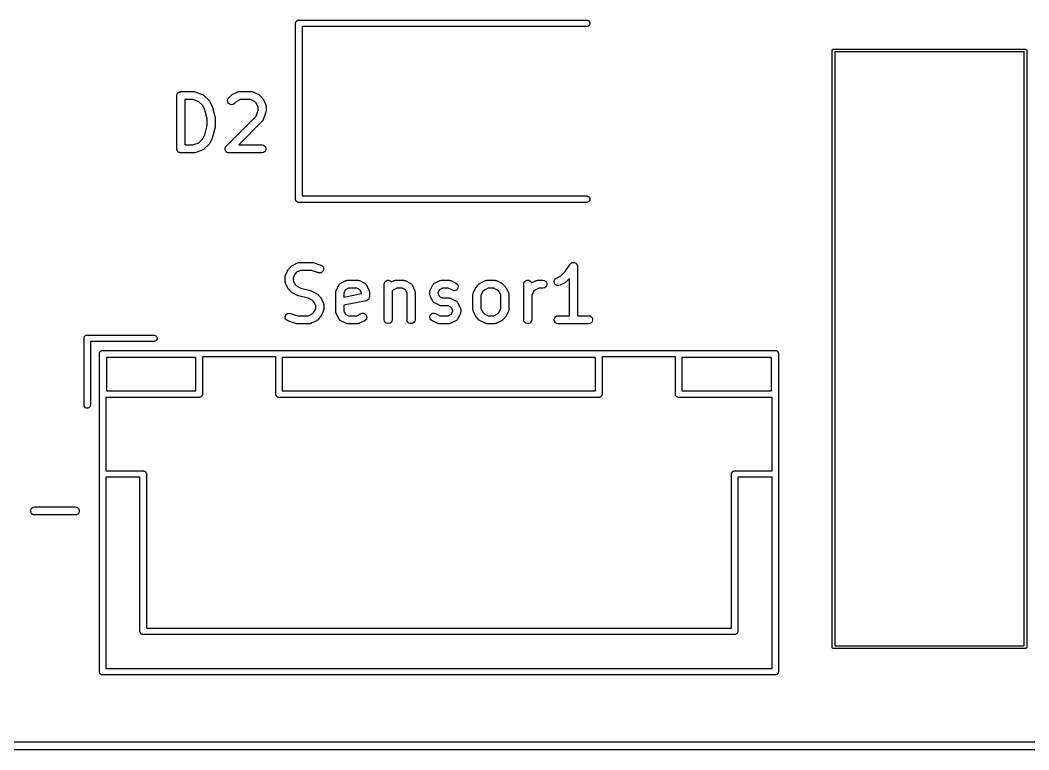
# Model space of a CAD drawing. Extents: x 92.1 to 192.1, y -135.1 to -45.9.
# Drawn here: x 113.09 to 132.02, y -135.07 to -121.38 of the extents above; entities that cross this region are included whole.
import ezdxf

# ---------------------------------------------------------------- set-up
doc = ezdxf.new("R2010")
doc.units = 0
doc.header["$MEASUREMENT"] = 0
doc.layers.add('BLACK', color=7, linetype='CONTINUOUS')

msp = doc.modelspace()

# ---------------------------------------------------------------- linework, layer by layer
at = {"layer": 'BLACK', "linetype": 'CONTINUOUS'}
for p, q in [((118.257, -121.428), (118.259, -121.423)), ((118.257, -121.433), (118.257, -121.428)), ((118.257, -124.728), (118.257, -121.433)), ((118.257, -121.433), (118.257, -121.433)), ((118.259, -121.423), (118.26, -121.418)), ((118.26, -121.418), (118.262, -121.413)), ((118.262, -121.413), (118.264, -121.408)), ((118.264, -121.408), (118.267, -121.404)), ((118.267, -121.404), (118.27, -121.399)), ((118.27, -121.399), (118.274, -121.396)), ((118.274, -121.396), (118.278, -121.392)), ((118.278, -121.392), (118.282, -121.389)), ((118.282, -121.389), (118.286, -121.386)), ((118.286, -121.386), (118.291, -121.384)), ((118.291, -121.384), (118.296, -121.381)), ((118.296, -121.381), (118.301, -121.38)), ((118.301, -121.38), (118.306, -121.378)), ((118.306, -121.378), (118.312, -121.378)), ((118.312, -121.378), (118.312, -121.378)), ((118.312, -121.378), (123.722, -121.378)), ((123.722, -121.498), (118.377, -121.498)), ((118.377, -121.498), (118.377, -124.678)), ((123.722, -121.378), (123.738, -121.381)), ((123.738, -121.496), (123.722, -121.498)), ((123.738, -121.381), (123.756, -121.392)), ((123.756, -121.485), (123.738, -121.496)), ((123.756, -121.392), (123.77, -121.408)), ((123.77, -121.469), (123.756, -121.485)), ((123.77, -121.408), (123.777, -121.428)), ((123.777, -121.449), (123.77, -121.469)), ((123.777, -121.428), (123.777, -121.449)), ((128.325, -121.942), (128.326, -121.94)), ((128.325, -121.944), (128.325, -121.942)), ((128.325, -121.947), (128.325, -121.944)), ((128.325, -133.144), (128.325, -121.947)), ((128.325, -121.947), (128.325, -121.947)), ((128.326, -121.94), (128.327, -121.938)), ((128.327, -121.938), (128.328, -121.936)), ((128.328, -121.936), (128.329, -121.934)), ((128.329, -121.934), (128.33, -121.932)), ((128.33, -121.932), (128.332, -121.931)), ((128.332, -121.931), (128.333, -121.929)), ((128.333, -121.929), (128.335, -121.928)), ((128.335, -121.928), (128.337, -121.927)), ((128.337, -121.927), (128.339, -121.926)), ((128.339, -121.926), (128.341, -121.925)), ((128.341, -121.925), (128.343, -121.925)), ((128.343, -121.925), (128.345, -121.924)), ((128.345, -121.924), (128.347, -121.924)), ((128.347, -121.924), (128.347, -121.924)), ((128.347, -121.924), (131.952, -121.924)), ((128.375, -121.974), (128.375, -133.124)), ((131.925, -121.974), (128.375, -121.974)), ((131.925, -133.124), (131.925, -121.974)), ((131.952, -121.924), (131.954, -121.924)), ((131.952, -121.924), (131.952, -121.924)), ((131.954, -121.924), (131.956, -121.925)), ((131.956, -121.925), (131.958, -121.925)), ((131.958, -121.925), (131.96, -121.926)), ((131.96, -121.926), (131.962, -121.927)), ((131.962, -121.927), (131.964, -121.928)), ((131.964, -121.928), (131.966, -121.929)), ((131.966, -121.929), (131.967, -121.931)), ((131.967, -121.931), (131.969, -121.932)), ((131.969, -121.932), (131.97, -121.934)), ((131.97, -121.934), (131.972, -121.936)), ((131.972, -121.936), (131.972, -121.938)), ((131.972, -121.938), (131.973, -121.94)), ((131.973, -121.94), (131.974, -121.942)), ((131.974, -121.942), (131.975, -121.944)), ((131.975, -121.944), (131.975, -121.947)), ((131.975, -121.947), (131.975, -121.947)), ((131.975, -121.947), (131.975, -133.151)), ((116.027, -122.795), (116.028, -122.788)), ((116.027, -123.795), (116.027, -122.795)), ((116.028, -122.782), (116.03, -122.776)), ((116.028, -122.788), (116.028, -122.782)), ((116.03, -122.776), (116.031, -122.769)), ((116.031, -122.769), (116.035, -122.763)), ((116.035, -122.763), (116.037, -122.757)), ((116.037, -122.757), (116.041, -122.752)), ((116.041, -122.752), (116.044, -122.747)), ((116.044, -122.747), (116.049, -122.742)), ((116.049, -122.742), (116.054, -122.737)), ((116.054, -122.737), (116.059, -122.734)), ((116.059, -122.734), (116.064, -122.73)), ((116.064, -122.73), (116.071, -122.728)), ((116.071, -122.728), (116.076, -122.724)), ((116.076, -122.724), (116.083, -122.723)), ((116.083, -122.723), (116.089, -122.721)), ((116.089, -122.721), (116.095, -122.721)), ((116.095, -122.721), (116.102, -122.72)), ((116.102, -122.72), (116.34, -122.72)), ((116.34, -122.72), (116.352, -122.722)), ((116.352, -122.722), (116.364, -122.724)), ((116.364, -122.724), (116.507, -122.771)), ((116.507, -122.771), (116.51, -122.773)), ((116.51, -122.773), (116.515, -122.774)), ((116.515, -122.774), (116.522, -122.779)), ((116.522, -122.779), (116.529, -122.784)), ((116.529, -122.784), (116.532, -122.787)), ((116.532, -122.787), (116.536, -122.789)), ((116.536, -122.789), (116.631, -122.885)), ((116.986, -122.858), (117.001, -122.837)), ((117.001, -122.837), (117.049, -122.789)), ((117.049, -122.789), (117.059, -122.782)), ((117.059, -122.782), (117.068, -122.775)), ((117.068, -122.775), (117.164, -122.728)), ((117.164, -122.728), (117.168, -122.726)), ((117.168, -122.726), (117.171, -122.724)), ((117.171, -122.724), (117.18, -122.723)), ((117.18, -122.723), (117.189, -122.72)), ((117.189, -122.72), (117.193, -122.721)), ((117.193, -122.721), (117.197, -122.72)), ((117.197, -122.72), (117.435, -122.72)), ((117.435, -122.72), (117.439, -122.721)), ((117.439, -122.721), (117.444, -122.72)), ((117.444, -122.72), (117.452, -122.723)), ((117.452, -122.723), (117.461, -122.724)), ((117.461, -122.724), (117.465, -122.726)), ((117.465, -122.726), (117.469, -122.728)), ((117.469, -122.728), (117.564, -122.775)), ((117.564, -122.775), (117.574, -122.782)), ((117.574, -122.782), (117.584, -122.789)), ((117.584, -122.789), (117.631, -122.837)), ((117.631, -122.837), (117.638, -122.847)), ((116.177, -122.87), (116.177, -123.72)), ((116.328, -122.87), (116.177, -122.87)), ((116.442, -122.908), (116.328, -122.87)), ((116.516, -122.982), (116.442, -122.908)), ((116.555, -123.059), (116.516, -122.982)), ((116.631, -122.885), (116.638, -122.894)), ((116.638, -122.894), (116.645, -122.904)), ((116.645, -122.904), (116.693, -122.999)), ((116.693, -122.999), (116.695, -123.007)), ((116.695, -123.007), (116.698, -123.015)), ((116.698, -123.015), (116.746, -123.205)), ((116.98, -122.883), (116.986, -122.858)), ((116.982, -122.909), (116.98, -122.883)), ((116.993, -122.933), (116.982, -122.909)), ((117.011, -122.951), (116.993, -122.933)), ((117.035, -122.962), (117.011, -122.951)), ((117.061, -122.965), (117.035, -122.962)), ((117.086, -122.958), (117.061, -122.965)), ((117.107, -122.943), (117.086, -122.958)), ((117.146, -122.904), (117.107, -122.943)), ((117.215, -122.87), (117.146, -122.904)), ((117.418, -122.87), (117.215, -122.87)), ((117.486, -122.904), (117.418, -122.87)), ((117.516, -122.934), (117.486, -122.904)), ((117.551, -123.003), (117.516, -122.934)), ((117.551, -123.068), (117.551, -123.003)), ((117.638, -122.847), (117.645, -122.856)), ((117.645, -122.856), (117.693, -122.952)), ((117.693, -122.952), (117.694, -122.956)), ((117.694, -122.956), (117.696, -122.96)), ((117.696, -122.96), (117.698, -122.968)), ((117.698, -122.968), (117.7, -122.977)), ((117.7, -122.977), (117.7, -122.981)), ((117.7, -122.981), (117.701, -122.985)), ((117.701, -122.985), (117.701, -123.08)), ((116.598, -123.233), (116.555, -123.059)), ((116.746, -123.205), (116.747, -123.214)), ((116.747, -123.214), (116.748, -123.223)), ((116.954, -123.742), (117.513, -123.183)), ((117.513, -123.183), (117.551, -123.068)), ((117.697, -123.104), (117.649, -123.247)), ((117.699, -123.092), (117.697, -123.104)), ((117.701, -123.08), (117.699, -123.092)), ((116.555, -123.531), (116.598, -123.357)), ((116.598, -123.357), (116.598, -123.233)), ((116.746, -123.384), (116.698, -123.575)), ((116.747, -123.375), (116.746, -123.384)), ((116.748, -123.366), (116.747, -123.375)), ((116.748, -123.223), (116.748, -123.366)), ((117.631, -123.276), (117.188, -123.72)), ((117.634, -123.273), (117.631, -123.276)), ((117.637, -123.27), (117.634, -123.273)), ((117.641, -123.262), (117.637, -123.27)), ((117.646, -123.255), (117.641, -123.262)), ((117.647, -123.251), (117.646, -123.255)), ((117.649, -123.247), (117.647, -123.251)), ((116.516, -123.607), (116.555, -123.531)), ((116.693, -123.59), (116.645, -123.685)), ((116.695, -123.582), (116.693, -123.59)), ((116.698, -123.575), (116.695, -123.582)), ((116.177, -123.72), (116.328, -123.72)), ((116.328, -123.72), (116.442, -123.682)), ((116.442, -123.682), (116.516, -123.607)), ((116.631, -123.705), (116.536, -123.8)), ((116.638, -123.695), (116.631, -123.705)), ((116.645, -123.685), (116.638, -123.695)), ((116.932, -123.788), (116.933, -123.785)), ((116.933, -123.798), (116.932, -123.788)), ((116.933, -123.782), (116.936, -123.773)), ((116.933, -123.785), (116.933, -123.782)), ((116.936, -123.773), (116.939, -123.763)), ((116.939, -123.763), (116.941, -123.76)), ((116.941, -123.76), (116.942, -123.757)), ((116.942, -123.757), (116.948, -123.75)), ((116.948, -123.75), (116.954, -123.742)), ((117.188, -123.72), (117.626, -123.72)), ((117.626, -123.72), (117.651, -123.724)), ((117.651, -123.724), (117.674, -123.737)), ((117.674, -123.737), (117.691, -123.757)), ((117.691, -123.757), (117.7, -123.782)), ((117.7, -123.782), (117.7, -123.808)), ((116.028, -123.801), (116.027, -123.795)), ((116.028, -123.808), (116.028, -123.801)), ((116.03, -123.814), (116.028, -123.808)), ((116.031, -123.82), (116.03, -123.814)), ((116.035, -123.826), (116.031, -123.82)), ((116.037, -123.832), (116.035, -123.826)), ((116.041, -123.837), (116.037, -123.832)), ((116.044, -123.843), (116.041, -123.837)), ((116.049, -123.847), (116.044, -123.843)), ((116.054, -123.852), (116.049, -123.847)), ((116.059, -123.856), (116.054, -123.852)), ((116.064, -123.86), (116.059, -123.856)), ((116.071, -123.862), (116.064, -123.86)), ((116.076, -123.865), (116.071, -123.862)), ((116.083, -123.866), (116.076, -123.865)), ((116.089, -123.869), (116.083, -123.866)), ((116.095, -123.869), (116.089, -123.869)), ((116.102, -123.87), (116.095, -123.869)), ((116.34, -123.87), (116.102, -123.87)), ((116.352, -123.868), (116.34, -123.87)), ((116.364, -123.866), (116.352, -123.868)), ((116.507, -123.818), (116.364, -123.866)), ((116.51, -123.816), (116.507, -123.818)), ((116.515, -123.815), (116.51, -123.816)), ((116.522, -123.81), (116.515, -123.815)), ((116.529, -123.806), (116.522, -123.81)), ((116.532, -123.803), (116.529, -123.806)), ((116.536, -123.8), (116.532, -123.803)), ((116.933, -123.808), (116.933, -123.798)), ((116.934, -123.811), (116.933, -123.808)), ((116.934, -123.814), (116.934, -123.811)), ((116.938, -123.823), (116.934, -123.814)), ((116.942, -123.832), (116.938, -123.823)), ((116.944, -123.835), (116.942, -123.832)), ((116.945, -123.838), (116.944, -123.835)), ((116.952, -123.845), (116.945, -123.838)), ((116.958, -123.852), (116.952, -123.845)), ((116.961, -123.854), (116.958, -123.852)), ((116.964, -123.856), (116.961, -123.854)), ((116.973, -123.86), (116.964, -123.856)), ((116.981, -123.865), (116.973, -123.86)), ((116.984, -123.866), (116.981, -123.865)), ((116.987, -123.867), (116.984, -123.866)), ((116.997, -123.868), (116.987, -123.867)), ((117.007, -123.87), (116.997, -123.868)), ((117.626, -123.87), (117.007, -123.87)), ((117.651, -123.865), (117.626, -123.87)), ((117.674, -123.852), (117.651, -123.865)), ((117.691, -123.832), (117.674, -123.852)), ((117.7, -123.808), (117.691, -123.832)), ((118.257, -124.749), (118.257, -124.728)), ((118.377, -124.678), (123.722, -124.678)), ((123.722, -124.678), (123.738, -124.681)), ((123.738, -124.681), (123.756, -124.692)), ((123.756, -124.692), (123.77, -124.708)), ((123.77, -124.708), (123.777, -124.728)), ((123.777, -124.728), (123.777, -124.749)), ((118.259, -124.754), (118.257, -124.749)), ((118.26, -124.759), (118.259, -124.754)), ((118.262, -124.764), (118.26, -124.759)), ((118.264, -124.769), (118.262, -124.764)), ((118.267, -124.773), (118.264, -124.769)), ((118.27, -124.778), (118.267, -124.773)), ((118.274, -124.781), (118.27, -124.778)), ((118.278, -124.785), (118.274, -124.781)), ((118.282, -124.788), (118.278, -124.785)), ((118.286, -124.791), (118.282, -124.788)), ((118.291, -124.793), (118.286, -124.791)), ((118.296, -124.796), (118.291, -124.793)), ((118.301, -124.797), (118.296, -124.796)), ((118.306, -124.798), (118.301, -124.797)), ((118.312, -124.798), (118.306, -124.798)), ((123.722, -124.798), (118.312, -124.798)), ((118.312, -124.798), (118.312, -124.798)), ((123.738, -124.796), (123.722, -124.798)), ((123.756, -124.785), (123.738, -124.796)), ((123.77, -124.769), (123.756, -124.785)), ((123.777, -124.749), (123.77, -124.769)), ((118.117, -126.063), (118.124, -126.053)), ((118.124, -126.053), (118.131, -126.043)), ((118.131, -126.043), (118.178, -125.996)), ((118.178, -125.996), (118.188, -125.989)), ((118.188, -125.989), (118.198, -125.982)), ((118.198, -125.982), (118.293, -125.934)), ((118.293, -125.934), (118.297, -125.933)), ((118.297, -125.933), (118.301, -125.931)), ((118.301, -125.931), (118.31, -125.929)), ((118.31, -125.929), (118.318, -125.927)), ((118.318, -125.927), (118.322, -125.927)), ((118.322, -125.927), (118.327, -125.926)), ((118.327, -125.926), (118.565, -125.926)), ((118.565, -125.926), (118.576, -125.928)), ((118.576, -125.928), (118.588, -125.93)), ((118.588, -125.93), (118.731, -125.978)), ((118.731, -125.978), (118.754, -125.99)), ((118.754, -125.99), (118.771, -126.01)), ((118.771, -126.01), (118.781, -126.034)), ((118.782, -126.06), (118.773, -126.085)), ((118.781, -126.034), (118.782, -126.06)), ((123.316, -126.096), (123.407, -125.96)), ((123.407, -125.96), (123.41, -125.957)), ((123.41, -125.957), (123.412, -125.953)), ((123.412, -125.953), (123.419, -125.947)), ((123.419, -125.947), (123.425, -125.941)), ((123.425, -125.941), (123.429, -125.939)), ((123.429, -125.939), (123.432, -125.936)), ((123.432, -125.936), (123.44, -125.933)), ((123.44, -125.933), (123.448, -125.929)), ((123.448, -125.929), (123.452, -125.929)), ((123.452, -125.929), (123.456, -125.927)), ((123.456, -125.927), (123.465, -125.927)), ((123.465, -125.927), (123.474, -125.926)), ((123.474, -125.926), (123.478, -125.927)), ((123.478, -125.927), (123.482, -125.927)), ((123.482, -125.927), (123.491, -125.93)), ((123.491, -125.93), (123.5, -125.932)), ((123.5, -125.932), (123.503, -125.935)), ((123.503, -125.935), (123.507, -125.936)), ((123.507, -125.936), (123.514, -125.942)), ((123.514, -125.942), (123.521, -125.947)), ((123.521, -125.947), (123.524, -125.95)), ((123.524, -125.95), (123.527, -125.953)), ((123.527, -125.953), (123.531, -125.961)), ((123.531, -125.961), (123.537, -125.968)), ((123.537, -125.968), (123.538, -125.972)), ((123.538, -125.972), (123.54, -125.976)), ((123.54, -125.976), (123.541, -125.984)), ((123.541, -125.984), (123.544, -125.993)), ((123.544, -125.993), (123.544, -125.997)), ((123.544, -125.997), (123.544, -126.001)), ((123.544, -126.001), (123.544, -126.926)), ((118.061, -126.192), (118.062, -126.187)), ((118.061, -126.287), (118.061, -126.192)), ((118.062, -126.183), (118.064, -126.175)), ((118.062, -126.187), (118.062, -126.183)), ((118.064, -126.175), (118.066, -126.166)), ((118.066, -126.166), (118.068, -126.162)), ((118.068, -126.162), (118.069, -126.158)), ((118.069, -126.158), (118.117, -126.063)), ((118.245, -126.141), (118.211, -126.209)), ((118.211, -126.209), (118.211, -126.269)), ((118.276, -126.11), (118.245, -126.141)), ((118.344, -126.076), (118.276, -126.11)), ((118.552, -126.076), (118.344, -126.076)), ((118.684, -126.12), (118.552, -126.076)), ((118.71, -126.124), (118.684, -126.12)), ((118.735, -126.119), (118.71, -126.124)), ((118.757, -126.105), (118.735, -126.119)), ((118.773, -126.085), (118.757, -126.105)), ((123.115, -126.257), (123.129, -126.235)), ((123.129, -126.235), (123.15, -126.22)), ((123.15, -126.22), (123.235, -126.178)), ((123.235, -126.178), (123.316, -126.096)), ((123.394, -126.23), (123.332, -126.292)), ((123.394, -126.926), (123.394, -126.23)), ((118.062, -126.291), (118.061, -126.287)), ((118.062, -126.295), (118.062, -126.291)), ((118.064, -126.304), (118.062, -126.295)), ((118.066, -126.313), (118.064, -126.304)), ((118.068, -126.316), (118.066, -126.313)), ((118.069, -126.32), (118.068, -126.316)), ((118.117, -126.416), (118.069, -126.32)), ((118.124, -126.425), (118.117, -126.416)), ((118.131, -126.435), (118.124, -126.425)), ((118.178, -126.483), (118.131, -126.435)), ((118.211, -126.269), (118.245, -126.338)), ((118.245, -126.338), (118.276, -126.368)), ((118.276, -126.368), (118.353, -126.407)), ((118.353, -126.407), (118.535, -126.452)), ((119.021, -126.444), (119.069, -126.349)), ((119.069, -126.349), (119.076, -126.34)), ((119.076, -126.34), (119.082, -126.331)), ((119.082, -126.331), (119.083, -126.329)), ((119.083, -126.329), (119.085, -126.328)), ((119.085, -126.328), (119.094, -126.322)), ((119.094, -126.322), (119.103, -126.315)), ((119.103, -126.315), (119.198, -126.267)), ((119.192, -126.438), (119.163, -126.495)), ((119.249, -126.41), (119.192, -126.438)), ((119.198, -126.267), (119.202, -126.266)), ((119.202, -126.266), (119.206, -126.264)), ((119.206, -126.264), (119.214, -126.263)), ((119.214, -126.263), (119.223, -126.26)), ((119.223, -126.26), (119.227, -126.26)), ((119.227, -126.26), (119.231, -126.26)), ((119.231, -126.26), (119.422, -126.26)), ((119.404, -126.41), (119.249, -126.41)), ((119.461, -126.438), (119.404, -126.41)), ((119.422, -126.26), (119.426, -126.26)), ((119.426, -126.26), (119.43, -126.26)), ((119.43, -126.26), (119.439, -126.263)), ((119.439, -126.263), (119.447, -126.264)), ((119.447, -126.264), (119.451, -126.266)), ((119.451, -126.266), (119.455, -126.267)), ((119.455, -126.267), (119.551, -126.315)), ((119.49, -126.495), (119.461, -126.438)), ((119.551, -126.315), (119.559, -126.322)), ((119.559, -126.322), (119.569, -126.328)), ((119.569, -126.328), (119.57, -126.329)), ((119.57, -126.329), (119.571, -126.331)), ((119.571, -126.331), (119.578, -126.34)), ((119.578, -126.34), (119.584, -126.349)), ((119.584, -126.349), (119.632, -126.444)), ((119.918, -126.335), (119.923, -126.309)), ((119.918, -127.001), (119.918, -126.335)), ((119.923, -126.309), (119.936, -126.286)), ((119.936, -126.286), (119.956, -126.27)), ((119.956, -126.27), (119.98, -126.261)), ((119.98, -126.261), (120.006, -126.261)), ((120.006, -126.261), (120.031, -126.27)), ((120.031, -126.27), (120.051, -126.286)), ((120.051, -126.286), (120.054, -126.292)), ((120.054, -126.292), (120.103, -126.267)), ((120.154, -126.41), (120.085, -126.444)), ((120.103, -126.267), (120.107, -126.266)), ((120.107, -126.266), (120.11, -126.264)), ((120.11, -126.264), (120.119, -126.263)), ((120.119, -126.263), (120.128, -126.26)), ((120.128, -126.26), (120.132, -126.26)), ((120.132, -126.26), (120.136, -126.26)), ((120.136, -126.26), (120.279, -126.26)), ((120.261, -126.41), (120.154, -126.41)), ((120.318, -126.438), (120.261, -126.41)), ((120.279, -126.26), (120.283, -126.26)), ((120.283, -126.26), (120.288, -126.26)), ((120.288, -126.26), (120.296, -126.263)), ((120.296, -126.263), (120.305, -126.264)), ((120.305, -126.264), (120.308, -126.266)), ((120.308, -126.266), (120.312, -126.267)), ((120.312, -126.267), (120.408, -126.315)), ((120.347, -126.495), (120.318, -126.438)), ((120.408, -126.315), (120.417, -126.322)), ((120.417, -126.322), (120.426, -126.328)), ((120.426, -126.328), (120.427, -126.329)), ((120.427, -126.329), (120.429, -126.331)), ((120.429, -126.331), (120.435, -126.34)), ((120.435, -126.34), (120.441, -126.349)), ((120.441, -126.349), (120.489, -126.444)), ((120.783, -126.444), (120.831, -126.349)), ((120.831, -126.349), (120.837, -126.34)), ((120.837, -126.34), (120.844, -126.331)), ((120.844, -126.331), (120.845, -126.329)), ((120.845, -126.329), (120.846, -126.328)), ((120.846, -126.328), (120.856, -126.322)), ((120.856, -126.322), (120.864, -126.315)), ((120.864, -126.315), (120.96, -126.267)), ((120.954, -126.438), (120.925, -126.495)), ((121.011, -126.41), (120.954, -126.438)), ((120.96, -126.267), (120.964, -126.266)), ((120.964, -126.266), (120.968, -126.264)), ((120.968, -126.264), (120.976, -126.263)), ((120.976, -126.263), (120.985, -126.26)), ((120.985, -126.26), (120.989, -126.26)), ((120.989, -126.26), (120.993, -126.26)), ((120.993, -126.26), (121.136, -126.26)), ((121.118, -126.41), (121.011, -126.41)), ((121.198, -126.449), (121.118, -126.41)), ((121.136, -126.26), (121.14, -126.26)), ((121.14, -126.26), (121.145, -126.26)), ((121.145, -126.26), (121.153, -126.263)), ((121.153, -126.263), (121.162, -126.264)), ((121.162, -126.264), (121.165, -126.266)), ((121.165, -126.266), (121.17, -126.267)), ((121.17, -126.267), (121.265, -126.315)), ((121.265, -126.315), (121.286, -126.331)), ((121.292, -126.427), (121.273, -126.445)), ((121.286, -126.331), (121.3, -126.352)), ((121.303, -126.404), (121.292, -126.427)), ((121.3, -126.352), (121.306, -126.378)), ((121.306, -126.378), (121.303, -126.404)), ((121.593, -126.491), (121.64, -126.396)), ((121.64, -126.396), (121.648, -126.387)), ((121.648, -126.387), (121.654, -126.377)), ((121.654, -126.377), (121.702, -126.329)), ((121.702, -126.329), (121.712, -126.322)), ((121.712, -126.322), (121.722, -126.315)), ((121.722, -126.315), (121.817, -126.267)), ((121.868, -126.41), (121.8, -126.444)), ((121.817, -126.267), (121.821, -126.266)), ((121.821, -126.266), (121.825, -126.264)), ((121.825, -126.264), (121.833, -126.263)), ((121.833, -126.263), (121.842, -126.26)), ((121.842, -126.26), (121.846, -126.26)), ((121.846, -126.26), (121.85, -126.26)), ((121.85, -126.26), (121.993, -126.26)), ((121.976, -126.41), (121.868, -126.41)), ((122.044, -126.444), (121.976, -126.41)), ((121.993, -126.26), (121.997, -126.26)), ((121.997, -126.26), (122.002, -126.26)), ((122.002, -126.26), (122.01, -126.263)), ((122.01, -126.263), (122.019, -126.264)), ((122.019, -126.264), (122.023, -126.266)), ((122.023, -126.266), (122.027, -126.267)), ((122.027, -126.267), (122.122, -126.315)), ((122.122, -126.315), (122.132, -126.322)), ((122.132, -126.322), (122.141, -126.329)), ((122.141, -126.329), (122.189, -126.377)), ((122.189, -126.377), (122.196, -126.387)), ((122.196, -126.387), (122.203, -126.396)), ((122.203, -126.396), (122.251, -126.491)), ((122.537, -126.335), (122.542, -126.309)), ((122.537, -127.001), (122.537, -126.335)), ((122.542, -126.309), (122.555, -126.286)), ((122.555, -126.286), (122.575, -126.27)), ((122.575, -126.27), (122.599, -126.261)), ((122.599, -126.261), (122.625, -126.261)), ((122.625, -126.261), (122.65, -126.27)), ((122.65, -126.27), (122.67, -126.286)), ((122.67, -126.286), (122.683, -126.309)), ((122.683, -126.311), (122.769, -126.267)), ((122.683, -126.309), (122.683, -126.311)), ((122.82, -126.41), (122.752, -126.444)), ((122.769, -126.267), (122.773, -126.266)), ((122.773, -126.266), (122.777, -126.264)), ((122.777, -126.264), (122.786, -126.263)), ((122.786, -126.263), (122.794, -126.26)), ((122.794, -126.26), (122.798, -126.26)), ((122.798, -126.26), (122.803, -126.26)), ((122.803, -126.26), (122.898, -126.26)), ((122.898, -126.41), (122.82, -126.41)), ((122.898, -126.26), (122.924, -126.264)), ((122.924, -126.405), (122.898, -126.41)), ((122.924, -126.264), (122.946, -126.277)), ((122.946, -126.392), (122.924, -126.405)), ((122.946, -126.277), (122.963, -126.297)), ((122.963, -126.372), (122.946, -126.392)), ((122.963, -126.297), (122.972, -126.321)), ((122.972, -126.348), (122.963, -126.372)), ((122.972, -126.321), (122.972, -126.348)), ((123.109, -126.282), (123.115, -126.257)), ((123.112, -126.308), (123.109, -126.282)), ((123.123, -126.332), (123.112, -126.308)), ((123.142, -126.349), (123.123, -126.332)), ((123.166, -126.36), (123.142, -126.349)), ((123.192, -126.361), (123.166, -126.36)), ((123.217, -126.354), (123.192, -126.361)), ((123.312, -126.306), (123.217, -126.354)), ((123.322, -126.299), (123.312, -126.306)), ((123.332, -126.292), (123.322, -126.299)), ((118.188, -126.49), (118.178, -126.483)), ((118.198, -126.497), (118.188, -126.49)), ((118.293, -126.544), (118.198, -126.497)), ((118.301, -126.547), (118.293, -126.544)), ((118.308, -126.55), (118.301, -126.547)), ((118.491, -126.596), (118.308, -126.55)), ((118.568, -126.634), (118.491, -126.596)), ((118.535, -126.452), (118.543, -126.456)), ((118.543, -126.456), (118.551, -126.458)), ((118.551, -126.458), (118.646, -126.506)), ((118.646, -126.506), (118.655, -126.513)), ((118.655, -126.513), (118.665, -126.52)), ((118.665, -126.52), (118.713, -126.567)), ((118.713, -126.567), (118.72, -126.577)), ((118.72, -126.577), (118.727, -126.587)), ((118.727, -126.587), (118.775, -126.682)), ((119.013, -126.477), (119.014, -126.473)), ((119.013, -126.858), (119.013, -126.477)), ((119.014, -126.469), (119.016, -126.46)), ((119.014, -126.473), (119.014, -126.469)), ((119.016, -126.46), (119.018, -126.452)), ((119.018, -126.452), (119.02, -126.448)), ((119.02, -126.448), (119.021, -126.444)), ((119.163, -126.495), (119.163, -126.576)), ((119.163, -126.576), (119.49, -126.511)), ((119.49, -126.511), (119.49, -126.495)), ((119.622, -126.621), (119.613, -126.629)), ((119.623, -126.62), (119.622, -126.621)), ((119.629, -126.609), (119.623, -126.619)), ((119.623, -126.619), (119.623, -126.62)), ((119.635, -126.598), (119.629, -126.609)), ((119.632, -126.444), (119.633, -126.448)), ((119.633, -126.448), (119.635, -126.452)), ((119.635, -126.452), (119.637, -126.46)), ((119.636, -126.597), (119.635, -126.597)), ((119.635, -126.597), (119.635, -126.598)), ((119.638, -126.585), (119.636, -126.597)), ((119.637, -126.46), (119.639, -126.469)), ((119.64, -126.573), (119.638, -126.585)), ((119.639, -126.469), (119.639, -126.473)), ((119.639, -126.473), (119.64, -126.477)), ((119.64, -126.477), (119.64, -126.573)), ((120.085, -126.444), (120.068, -126.461)), ((120.068, -126.461), (120.068, -127.001)), ((120.347, -127.001), (120.347, -126.495)), ((120.489, -126.444), (120.49, -126.448)), ((120.49, -126.448), (120.492, -126.452)), ((120.492, -126.452), (120.494, -126.46)), ((120.494, -126.46), (120.496, -126.469)), ((120.496, -126.469), (120.496, -126.473)), ((120.496, -126.473), (120.497, -126.477)), ((120.497, -126.477), (120.497, -127.001)), ((120.775, -126.477), (120.776, -126.473)), ((120.775, -126.525), (120.775, -126.477)), ((120.776, -126.529), (120.775, -126.525)), ((120.776, -126.469), (120.778, -126.46)), ((120.776, -126.473), (120.776, -126.469)), ((120.776, -126.534), (120.776, -126.529)), ((120.778, -126.542), (120.776, -126.534)), ((120.778, -126.46), (120.78, -126.452)), ((120.78, -126.551), (120.778, -126.542)), ((120.78, -126.452), (120.782, -126.448)), ((120.782, -126.554), (120.78, -126.551)), ((120.782, -126.448), (120.783, -126.444)), ((120.783, -126.559), (120.782, -126.554)), ((120.831, -126.654), (120.783, -126.559)), ((120.925, -126.495), (120.925, -126.507)), ((120.925, -126.507), (120.954, -126.564)), ((120.954, -126.564), (121.011, -126.593)), ((121.011, -126.593), (121.136, -126.593)), ((121.136, -126.593), (121.14, -126.594)), ((121.14, -126.594), (121.145, -126.593)), ((121.145, -126.593), (121.153, -126.596)), ((121.153, -126.596), (121.162, -126.597)), ((121.162, -126.597), (121.165, -126.6)), ((121.165, -126.6), (121.17, -126.601)), ((121.17, -126.601), (121.265, -126.648)), ((121.223, -126.457), (121.198, -126.449)), ((121.249, -126.455), (121.223, -126.457)), ((121.273, -126.445), (121.249, -126.455)), ((121.585, -126.516), (121.588, -126.508)), ((121.586, -126.521), (121.585, -126.516)), ((121.585, -126.525), (121.586, -126.521)), ((121.585, -126.811), (121.585, -126.525)), ((121.588, -126.508), (121.589, -126.499)), ((121.589, -126.499), (121.592, -126.496)), ((121.592, -126.496), (121.593, -126.491)), ((121.769, -126.474), (121.735, -126.543)), ((121.735, -126.543), (121.735, -126.793)), ((121.8, -126.444), (121.769, -126.474)), ((122.074, -126.474), (122.044, -126.444)), ((122.109, -126.543), (122.074, -126.474)), ((122.109, -126.793), (122.109, -126.543)), ((122.251, -126.491), (122.252, -126.496)), ((122.252, -126.496), (122.254, -126.499)), ((122.254, -126.499), (122.256, -126.508)), ((122.256, -126.508), (122.258, -126.516)), ((122.258, -126.516), (122.258, -126.521)), ((122.258, -126.521), (122.259, -126.525)), ((122.259, -126.525), (122.259, -126.811)), ((122.722, -126.474), (122.687, -126.543)), ((122.687, -126.543), (122.687, -127.001)), ((122.752, -126.444), (122.722, -126.474)), ((118.598, -126.665), (118.568, -126.634)), ((118.633, -126.733), (118.598, -126.665)), ((118.598, -126.862), (118.633, -126.793)), ((118.633, -126.793), (118.633, -126.733)), ((118.775, -126.682), (118.776, -126.686)), ((118.776, -126.686), (118.778, -126.69)), ((118.778, -126.69), (118.78, -126.698)), ((118.78, -126.698), (118.782, -126.707)), ((118.782, -126.707), (118.782, -126.711)), ((118.782, -126.711), (118.783, -126.715)), ((118.783, -126.811), (118.782, -126.815)), ((118.782, -126.815), (118.782, -126.819)), ((118.783, -126.715), (118.783, -126.811)), ((119.579, -126.646), (119.163, -126.729)), ((119.163, -126.729), (119.163, -126.841)), ((119.591, -126.642), (119.579, -126.646)), ((119.602, -126.638), (119.591, -126.642)), ((119.603, -126.637), (119.602, -126.638)), ((119.604, -126.637), (119.603, -126.637)), ((119.613, -126.629), (119.604, -126.637)), ((120.837, -126.663), (120.831, -126.654)), ((120.844, -126.672), (120.837, -126.663)), ((120.845, -126.673), (120.844, -126.672)), ((120.846, -126.675), (120.845, -126.673)), ((120.856, -126.681), (120.846, -126.675)), ((120.864, -126.687), (120.856, -126.681)), ((120.96, -126.735), (120.864, -126.687)), ((120.964, -126.736), (120.96, -126.735)), ((120.968, -126.738), (120.964, -126.736)), ((120.976, -126.74), (120.968, -126.738)), ((120.985, -126.742), (120.976, -126.74)), ((120.989, -126.742), (120.985, -126.742)), ((120.993, -126.743), (120.989, -126.742)), ((121.118, -126.743), (120.993, -126.743)), ((121.175, -126.771), (121.118, -126.743)), ((121.204, -126.828), (121.175, -126.771)), ((121.265, -126.648), (121.274, -126.655)), ((121.274, -126.655), (121.283, -126.661)), ((121.283, -126.661), (121.284, -126.663)), ((121.284, -126.663), (121.286, -126.664)), ((121.286, -126.664), (121.292, -126.673)), ((121.292, -126.673), (121.298, -126.682)), ((121.298, -126.682), (121.346, -126.777)), ((121.346, -126.777), (121.347, -126.781)), ((121.347, -126.781), (121.349, -126.785)), ((121.349, -126.785), (121.351, -126.794)), ((121.351, -126.794), (121.353, -126.802)), ((121.353, -126.802), (121.353, -126.806)), ((121.353, -126.806), (121.354, -126.811)), ((121.354, -126.811), (121.354, -126.858)), ((121.586, -126.815), (121.585, -126.811)), ((121.585, -126.819), (121.586, -126.815)), ((121.735, -126.793), (121.769, -126.862)), ((122.074, -126.862), (122.109, -126.793)), ((122.259, -126.811), (122.258, -126.815)), ((122.258, -126.815), (122.258, -126.819)), ((118.062, -126.943), (118.07, -126.918)), ((118.063, -126.969), (118.062, -126.943)), ((118.072, -126.993), (118.063, -126.969)), ((118.07, -126.918), (118.086, -126.897)), ((118.089, -127.012), (118.072, -126.993)), ((118.086, -126.897), (118.109, -126.884)), ((118.109, -126.884), (118.134, -126.879)), ((118.134, -126.879), (118.16, -126.882)), ((118.16, -126.882), (118.291, -126.926)), ((118.291, -126.926), (118.499, -126.926)), ((118.499, -126.926), (118.568, -126.892)), ((118.568, -126.892), (118.598, -126.862)), ((118.713, -126.959), (118.665, -127.007)), ((118.72, -126.949), (118.713, -126.959)), ((118.727, -126.939), (118.72, -126.949)), ((118.775, -126.844), (118.727, -126.939)), ((118.776, -126.84), (118.775, -126.844)), ((118.778, -126.836), (118.776, -126.84)), ((118.78, -126.828), (118.778, -126.836)), ((118.782, -126.819), (118.78, -126.828)), ((119.014, -126.863), (119.013, -126.858)), ((119.014, -126.867), (119.014, -126.863)), ((119.016, -126.875), (119.014, -126.867)), ((119.018, -126.884), (119.016, -126.875)), ((119.02, -126.888), (119.018, -126.884)), ((119.021, -126.892), (119.02, -126.888)), ((119.069, -126.987), (119.021, -126.892)), ((119.076, -126.996), (119.069, -126.987)), ((119.082, -127.005), (119.076, -126.996)), ((119.083, -127.006), (119.082, -127.005)), ((119.085, -127.008), (119.083, -127.006)), ((119.163, -126.841), (119.192, -126.898)), ((119.192, -126.898), (119.249, -126.926)), ((119.249, -126.926), (119.404, -126.926)), ((119.404, -126.926), (119.483, -126.886)), ((119.483, -126.886), (119.508, -126.879)), ((119.508, -126.879), (119.534, -126.881)), ((119.534, -126.881), (119.558, -126.891)), ((119.571, -127.005), (119.551, -127.021)), ((119.558, -126.891), (119.577, -126.909)), ((119.586, -126.983), (119.571, -127.005)), ((119.577, -126.909), (119.589, -126.932)), ((119.592, -126.958), (119.586, -126.983)), ((119.589, -126.932), (119.592, -126.958)), ((119.923, -127.027), (119.918, -127.001)), ((120.068, -127.001), (120.064, -127.027)), ((120.351, -127.027), (120.347, -127.001)), ((120.497, -127.001), (120.492, -127.027)), ((120.775, -126.958), (120.778, -126.932)), ((120.782, -126.983), (120.775, -126.958)), ((120.778, -126.932), (120.79, -126.909)), ((120.796, -127.005), (120.782, -126.983)), ((120.79, -126.909), (120.809, -126.891)), ((120.817, -127.021), (120.796, -127.005)), ((120.809, -126.891), (120.833, -126.881)), ((120.833, -126.881), (120.859, -126.879)), ((120.859, -126.879), (120.884, -126.886)), ((120.884, -126.886), (120.963, -126.926)), ((120.963, -126.926), (121.118, -126.926)), ((121.118, -126.926), (121.175, -126.898)), ((121.175, -126.898), (121.204, -126.841)), ((121.204, -126.841), (121.204, -126.828)), ((121.284, -127.006), (121.283, -127.008)), ((121.286, -127.005), (121.284, -127.006)), ((121.292, -126.996), (121.286, -127.005)), ((121.298, -126.987), (121.292, -126.996)), ((121.346, -126.892), (121.298, -126.987)), ((121.347, -126.888), (121.346, -126.892)), ((121.349, -126.884), (121.347, -126.888)), ((121.351, -126.875), (121.349, -126.884)), ((121.353, -126.867), (121.351, -126.875)), ((121.354, -126.858), (121.353, -126.863)), ((121.353, -126.863), (121.353, -126.867)), ((121.588, -126.828), (121.585, -126.819)), ((121.589, -126.836), (121.588, -126.828)), ((121.592, -126.84), (121.589, -126.836)), ((121.593, -126.844), (121.592, -126.84)), ((121.64, -126.939), (121.593, -126.844)), ((121.648, -126.949), (121.64, -126.939)), ((121.654, -126.959), (121.648, -126.949)), ((121.702, -127.007), (121.654, -126.959)), ((121.769, -126.862), (121.8, -126.892)), ((121.8, -126.892), (121.868, -126.926)), ((121.868, -126.926), (121.976, -126.926)), ((121.976, -126.926), (122.044, -126.892)), ((122.044, -126.892), (122.074, -126.862)), ((122.189, -126.959), (122.141, -127.007)), ((122.196, -126.949), (122.189, -126.959)), ((122.203, -126.939), (122.196, -126.949)), ((122.251, -126.844), (122.203, -126.939)), ((122.252, -126.84), (122.251, -126.844)), ((122.254, -126.836), (122.252, -126.84)), ((122.256, -126.828), (122.254, -126.836)), ((122.258, -126.819), (122.256, -126.828)), ((122.542, -127.027), (122.537, -127.001)), ((122.687, -127.001), (122.683, -127.027)), ((123.11, -126.988), (123.119, -126.964)), ((123.11, -127.014), (123.11, -126.988)), ((123.119, -126.964), (123.135, -126.944)), ((123.135, -126.944), (123.158, -126.931)), ((123.158, -126.931), (123.184, -126.926)), ((123.184, -126.926), (123.394, -126.926)), ((123.544, -126.926), (123.755, -126.926)), ((123.755, -126.926), (123.781, -126.931)), ((123.781, -126.931), (123.803, -126.944)), ((123.803, -126.944), (123.82, -126.964)), ((123.82, -126.964), (123.829, -126.988)), ((123.829, -126.988), (123.829, -127.014)), ((118.112, -127.025), (118.089, -127.012)), ((118.255, -127.072), (118.112, -127.025)), ((118.267, -127.074), (118.255, -127.072)), ((118.279, -127.076), (118.267, -127.074)), ((118.517, -127.076), (118.279, -127.076)), ((118.521, -127.075), (118.517, -127.076)), ((118.526, -127.076), (118.521, -127.075)), ((118.534, -127.073), (118.526, -127.076)), ((118.543, -127.072), (118.534, -127.073)), ((118.546, -127.069), (118.543, -127.072)), ((118.551, -127.068), (118.546, -127.069)), ((118.646, -127.021), (118.551, -127.068)), ((118.655, -127.013), (118.646, -127.021)), ((118.665, -127.007), (118.655, -127.013)), ((119.094, -127.014), (119.085, -127.008)), ((119.103, -127.021), (119.094, -127.014)), ((119.198, -127.068), (119.103, -127.021)), ((119.202, -127.069), (119.198, -127.068)), ((119.206, -127.072), (119.202, -127.069)), ((119.214, -127.073), (119.206, -127.072)), ((119.223, -127.076), (119.214, -127.073)), ((119.227, -127.075), (119.223, -127.076)), ((119.231, -127.076), (119.227, -127.075)), ((119.422, -127.076), (119.231, -127.076)), ((119.426, -127.075), (119.422, -127.076)), ((119.43, -127.076), (119.426, -127.075)), ((119.439, -127.073), (119.43, -127.076)), ((119.447, -127.072), (119.439, -127.073)), ((119.451, -127.069), (119.447, -127.072)), ((119.455, -127.068), (119.451, -127.069)), ((119.551, -127.021), (119.455, -127.068)), ((119.936, -127.049), (119.923, -127.027)), ((119.956, -127.066), (119.936, -127.049)), ((119.98, -127.075), (119.956, -127.066)), ((120.006, -127.075), (119.98, -127.075)), ((120.031, -127.066), (120.006, -127.075)), ((120.051, -127.049), (120.031, -127.066)), ((120.064, -127.027), (120.051, -127.049)), ((120.364, -127.049), (120.351, -127.027)), ((120.384, -127.066), (120.364, -127.049)), ((120.409, -127.075), (120.384, -127.066)), ((120.435, -127.075), (120.409, -127.075)), ((120.459, -127.066), (120.435, -127.075)), ((120.479, -127.049), (120.459, -127.066)), ((120.492, -127.027), (120.479, -127.049)), ((120.912, -127.068), (120.817, -127.021)), ((120.916, -127.069), (120.912, -127.068)), ((120.92, -127.072), (120.916, -127.069)), ((120.929, -127.073), (120.92, -127.072)), ((120.937, -127.076), (120.929, -127.073)), ((120.941, -127.075), (120.937, -127.076)), ((120.946, -127.076), (120.941, -127.075)), ((121.136, -127.076), (120.946, -127.076)), ((121.14, -127.075), (121.136, -127.076)), ((121.145, -127.076), (121.14, -127.075)), ((121.153, -127.073), (121.145, -127.076)), ((121.162, -127.072), (121.153, -127.073)), ((121.165, -127.069), (121.162, -127.072)), ((121.17, -127.068), (121.165, -127.069)), ((121.265, -127.021), (121.17, -127.068)), ((121.274, -127.014), (121.265, -127.021)), ((121.283, -127.008), (121.274, -127.014)), ((121.712, -127.013), (121.702, -127.007)), ((121.722, -127.021), (121.712, -127.013)), ((121.817, -127.068), (121.722, -127.021)), ((121.821, -127.069), (121.817, -127.068)), ((121.825, -127.072), (121.821, -127.069)), ((121.833, -127.073), (121.825, -127.072)), ((121.842, -127.076), (121.833, -127.073)), ((121.846, -127.075), (121.842, -127.076)), ((121.85, -127.076), (121.846, -127.075)), ((121.993, -127.076), (121.85, -127.076)), ((121.997, -127.075), (121.993, -127.076)), ((122.002, -127.076), (121.997, -127.075)), ((122.01, -127.073), (122.002, -127.076)), ((122.019, -127.072), (122.01, -127.073)), ((122.023, -127.069), (122.019, -127.072)), ((122.027, -127.068), (122.023, -127.069)), ((122.122, -127.021), (122.027, -127.068)), ((122.132, -127.013), (122.122, -127.021)), ((122.141, -127.007), (122.132, -127.013)), ((122.555, -127.049), (122.542, -127.027)), ((122.575, -127.066), (122.555, -127.049)), ((122.599, -127.075), (122.575, -127.066)), ((122.625, -127.075), (122.599, -127.075)), ((122.65, -127.066), (122.625, -127.075)), ((122.67, -127.049), (122.65, -127.066)), ((122.683, -127.027), (122.67, -127.049)), ((123.119, -127.039), (123.11, -127.014)), ((123.135, -127.059), (123.119, -127.039)), ((123.158, -127.072), (123.135, -127.059)), ((123.184, -127.076), (123.158, -127.072)), ((123.755, -127.076), (123.184, -127.076)), ((123.781, -127.072), (123.755, -127.076)), ((123.803, -127.059), (123.781, -127.072)), ((123.82, -127.039), (123.803, -127.059)), ((123.829, -127.014), (123.82, -127.039)), ((114.286, -127.338), (114.287, -127.333)), ((114.286, -127.344), (114.286, -127.338)), ((114.286, -128.604), (114.286, -127.344)), ((114.286, -127.344), (114.286, -127.344)), ((114.287, -127.333), (114.288, -127.328)), ((114.288, -127.328), (114.291, -127.323)), ((114.291, -127.323), (114.293, -127.318)), ((114.293, -127.318), (114.296, -127.314)), ((114.296, -127.314), (114.299, -127.31)), ((114.299, -127.31), (114.303, -127.306)), ((114.303, -127.306), (114.306, -127.302)), ((114.306, -127.302), (114.311, -127.299)), ((114.311, -127.299), (114.315, -127.296)), ((114.315, -127.296), (114.32, -127.294)), ((114.32, -127.294), (114.325, -127.292)), ((114.325, -127.292), (114.33, -127.291)), ((114.33, -127.291), (114.335, -127.289)), ((114.335, -127.289), (114.34, -127.289)), ((114.34, -127.289), (114.34, -127.289)), ((114.34, -127.289), (115.601, -127.289)), ((115.601, -127.289), (115.616, -127.292)), ((115.616, -127.292), (115.635, -127.302)), ((115.635, -127.302), (115.648, -127.318)), ((115.648, -127.379), (115.635, -127.395)), ((115.648, -127.318), (115.656, -127.338)), ((115.656, -127.359), (115.648, -127.379)), ((115.656, -127.338), (115.656, -127.359)), ((115.601, -127.409), (114.406, -127.409)), ((114.406, -127.409), (114.406, -128.604)), ((115.616, -127.406), (115.601, -127.409)), ((115.635, -127.395), (115.616, -127.406)), ((114.576, -127.628), (114.577, -127.623)), ((114.576, -127.634), (114.576, -127.628)), ((114.576, -133.598), (114.576, -127.634)), ((114.576, -127.634), (114.576, -127.634)), ((114.577, -127.623), (114.578, -127.618)), ((114.578, -127.618), (114.581, -127.613)), ((114.581, -127.613), (114.583, -127.608)), ((114.583, -127.608), (114.586, -127.604)), ((114.586, -127.604), (114.589, -127.6)), ((114.589, -127.6), (114.593, -127.596)), ((114.593, -127.596), (114.596, -127.592)), ((114.596, -127.592), (114.601, -127.589)), ((114.601, -127.589), (114.605, -127.586)), ((114.605, -127.586), (114.61, -127.584)), ((114.61, -127.584), (114.615, -127.582)), ((114.615, -127.582), (114.62, -127.581)), ((114.62, -127.581), (114.625, -127.579)), ((114.625, -127.579), (114.63, -127.579)), ((114.63, -127.579), (114.63, -127.579)), ((114.63, -127.579), (127.261, -127.579)), ((114.706, -127.709), (114.706, -128.339)), ((116.386, -127.709), (114.706, -127.709)), ((116.386, -128.339), (116.386, -127.709)), ((117.886, -127.699), (116.506, -127.699)), ((116.506, -127.699), (116.506, -128.404)), ((117.886, -128.388), (117.886, -127.699)), ((118.006, -127.709), (118.006, -128.339)), ((123.886, -127.709), (118.006, -127.709)), ((123.886, -128.339), (123.886, -127.709)), ((125.386, -127.699), (124.006, -127.699)), ((124.006, -127.699), (124.006, -128.404)), ((125.386, -128.388), (125.386, -127.699)), ((125.506, -127.709), (125.506, -128.339)), ((127.186, -127.709), (125.506, -127.709)), ((127.186, -128.339), (127.186, -127.709)), ((127.261, -127.579), (127.266, -127.579)), ((127.261, -127.579), (127.261, -127.579)), ((127.266, -127.579), (127.271, -127.581)), ((127.271, -127.581), (127.276, -127.582)), ((127.276, -127.582), (127.281, -127.584)), ((127.281, -127.584), (127.286, -127.586)), ((127.286, -127.586), (127.29, -127.589)), ((127.29, -127.589), (127.295, -127.592)), ((127.295, -127.592), (127.298, -127.596)), ((127.298, -127.596), (127.302, -127.6)), ((127.302, -127.6), (127.305, -127.604)), ((127.305, -127.604), (127.308, -127.608)), ((127.308, -127.608), (127.31, -127.613)), ((127.31, -127.613), (127.313, -127.618)), ((127.313, -127.618), (127.314, -127.623)), ((127.314, -127.623), (127.316, -127.628)), ((127.316, -127.628), (127.316, -127.634)), ((127.316, -127.634), (127.316, -127.634)), ((127.316, -127.634), (127.316, -133.614)), ((116.451, -128.459), (114.696, -128.459)), ((114.696, -128.459), (114.696, -129.839)), ((114.706, -128.339), (116.386, -128.339)), ((116.456, -128.459), (116.451, -128.459)), ((116.451, -128.459), (116.451, -128.459)), ((116.461, -128.457), (116.456, -128.459)), ((116.466, -128.456), (116.461, -128.457)), ((116.471, -128.453), (116.466, -128.456)), ((116.476, -128.452), (116.471, -128.453)), ((116.48, -128.448), (116.476, -128.452)), ((116.485, -128.445), (116.48, -128.448)), ((116.488, -128.441), (116.485, -128.445)), ((116.492, -128.438), (116.488, -128.441)), ((116.495, -128.433), (116.492, -128.438)), ((116.498, -128.429), (116.495, -128.433)), ((116.5, -128.424), (116.498, -128.429)), ((116.503, -128.42), (116.5, -128.424)), ((116.504, -128.414), (116.503, -128.42)), ((116.506, -128.409), (116.504, -128.414)), ((116.506, -128.404), (116.506, -128.404)), ((116.506, -128.404), (116.506, -128.409)), ((117.886, -128.409), (117.886, -128.388)), ((117.887, -128.414), (117.886, -128.409)), ((117.888, -128.42), (117.887, -128.414)), ((117.891, -128.424), (117.888, -128.42)), ((117.893, -128.429), (117.891, -128.424)), ((117.896, -128.433), (117.893, -128.429)), ((117.899, -128.438), (117.896, -128.433)), ((117.903, -128.441), (117.899, -128.438)), ((117.906, -128.445), (117.903, -128.441)), ((117.911, -128.448), (117.906, -128.445)), ((117.915, -128.452), (117.911, -128.448)), ((117.92, -128.453), (117.915, -128.452)), ((117.925, -128.456), (117.92, -128.453)), ((117.93, -128.457), (117.925, -128.456)), ((117.935, -128.459), (117.93, -128.457)), ((117.94, -128.459), (117.935, -128.459)), ((123.951, -128.459), (117.94, -128.459)), ((117.94, -128.459), (117.94, -128.459)), ((118.006, -128.339), (123.886, -128.339)), ((123.956, -128.459), (123.951, -128.459)), ((123.951, -128.459), (123.951, -128.459)), ((123.961, -128.457), (123.956, -128.459)), ((123.966, -128.456), (123.961, -128.457)), ((123.971, -128.453), (123.966, -128.456)), ((123.976, -128.452), (123.971, -128.453)), ((123.98, -128.448), (123.976, -128.452)), ((123.985, -128.445), (123.98, -128.448)), ((123.988, -128.441), (123.985, -128.445)), ((123.992, -128.438), (123.988, -128.441)), ((123.995, -128.433), (123.992, -128.438)), ((123.998, -128.429), (123.995, -128.433)), ((124, -128.424), (123.998, -128.429)), ((124.003, -128.42), (124, -128.424)), ((124.004, -128.414), (124.003, -128.42)), ((124.006, -128.409), (124.004, -128.414)), ((124.006, -128.404), (124.006, -128.404)), ((124.006, -128.404), (124.006, -128.409)), ((125.386, -128.409), (125.386, -128.388)), ((125.387, -128.414), (125.386, -128.409)), ((125.388, -128.42), (125.387, -128.414)), ((125.391, -128.424), (125.388, -128.42)), ((125.393, -128.429), (125.391, -128.424)), ((125.396, -128.433), (125.393, -128.429)), ((125.399, -128.438), (125.396, -128.433)), ((125.403, -128.441), (125.399, -128.438)), ((125.406, -128.445), (125.403, -128.441)), ((125.411, -128.448), (125.406, -128.445)), ((125.415, -128.452), (125.411, -128.448)), ((125.42, -128.453), (125.415, -128.452)), ((125.425, -128.456), (125.42, -128.453)), ((125.43, -128.457), (125.425, -128.456)), ((125.435, -128.459), (125.43, -128.457)), ((125.44, -128.459), (125.435, -128.459)), ((127.196, -128.459), (125.44, -128.459)), ((125.44, -128.459), (125.44, -128.459)), ((125.506, -128.339), (127.186, -128.339)), ((127.196, -129.839), (127.196, -128.459)), ((114.288, -128.62), (114.286, -128.604)), ((114.299, -128.638), (114.288, -128.62)), ((114.315, -128.652), (114.299, -128.638)), ((114.335, -128.659), (114.315, -128.652)), ((114.356, -128.659), (114.335, -128.659)), ((114.376, -128.652), (114.356, -128.659)), ((114.392, -128.638), (114.376, -128.652)), ((114.403, -128.62), (114.392, -128.638)), ((114.406, -128.604), (114.403, -128.62)), ((114.696, -129.839), (115.401, -129.839)), ((115.401, -129.839), (115.401, -129.839)), ((115.401, -129.839), (115.406, -129.839)), ((115.406, -129.839), (115.411, -129.841)), ((115.411, -129.841), (115.416, -129.842)), ((115.416, -129.842), (115.421, -129.844)), ((115.421, -129.844), (115.426, -129.846)), ((115.426, -129.846), (115.43, -129.849)), ((126.461, -129.849), (126.465, -129.846)), ((126.465, -129.846), (126.47, -129.844)), ((126.47, -129.844), (126.475, -129.842)), ((126.475, -129.842), (126.48, -129.841)), ((126.48, -129.841), (126.485, -129.839)), ((126.485, -129.839), (126.49, -129.839)), ((126.49, -129.839), (126.49, -129.839)), ((126.49, -129.839), (127.196, -129.839)), ((115.336, -129.959), (114.696, -129.959)), ((114.696, -129.959), (114.696, -133.549)), ((115.336, -132.838), (115.336, -129.959)), ((115.43, -129.849), (115.435, -129.852)), ((115.435, -129.852), (115.438, -129.856)), ((115.438, -129.856), (115.442, -129.86)), ((115.442, -129.86), (115.445, -129.864)), ((115.445, -129.864), (115.448, -129.868)), ((115.448, -129.868), (115.45, -129.873)), ((115.45, -129.873), (115.453, -129.878)), ((115.453, -129.878), (115.454, -129.883)), ((115.454, -129.883), (115.456, -129.888)), ((115.456, -129.888), (115.456, -129.894)), ((115.456, -129.894), (115.456, -129.894)), ((115.456, -129.894), (115.456, -132.789)), ((126.436, -129.888), (126.437, -129.883)), ((126.436, -129.894), (126.436, -129.888)), ((126.436, -129.894), (126.436, -129.894)), ((126.436, -132.789), (126.436, -129.894)), ((126.437, -129.883), (126.438, -129.878)), ((126.438, -129.878), (126.441, -129.873)), ((126.441, -129.873), (126.443, -129.868)), ((126.443, -129.868), (126.446, -129.864)), ((126.446, -129.864), (126.449, -129.86)), ((126.449, -129.86), (126.453, -129.856)), ((126.453, -129.856), (126.456, -129.852)), ((126.456, -129.852), (126.461, -129.849)), ((127.196, -129.959), (126.556, -129.959)), ((126.556, -129.959), (126.556, -132.854)), ((127.196, -133.549), (127.196, -129.959)), ((113.285, -130.578), (113.294, -130.554)), ((113.285, -130.604), (113.285, -130.578)), ((113.294, -130.554), (113.311, -130.534)), ((113.311, -130.534), (113.333, -130.521)), ((113.333, -130.521), (113.359, -130.516)), ((113.359, -130.516), (114.121, -130.516)), ((114.121, -130.516), (114.147, -130.521)), ((114.147, -130.521), (114.169, -130.534)), ((114.169, -130.534), (114.186, -130.554)), ((114.186, -130.554), (114.195, -130.578)), ((114.195, -130.578), (114.195, -130.604)), ((113.294, -130.629), (113.285, -130.604)), ((113.311, -130.649), (113.294, -130.629)), ((113.333, -130.662), (113.311, -130.649)), ((113.359, -130.666), (113.333, -130.662)), ((114.121, -130.666), (113.359, -130.666)), ((114.147, -130.662), (114.121, -130.666)), ((114.169, -130.649), (114.147, -130.662)), ((114.186, -130.629), (114.169, -130.649)), ((114.195, -130.604), (114.186, -130.629)), ((115.336, -132.859), (115.336, -132.838)), ((115.337, -132.864), (115.336, -132.859)), ((115.338, -132.87), (115.337, -132.864)), ((115.341, -132.874), (115.338, -132.87)), ((115.343, -132.879), (115.341, -132.874)), ((115.456, -132.789), (126.436, -132.789)), ((126.55, -132.874), (126.548, -132.879)), ((126.553, -132.87), (126.55, -132.874)), ((126.554, -132.864), (126.553, -132.87)), ((126.556, -132.859), (126.554, -132.864)), ((126.556, -132.854), (126.556, -132.854)), ((126.556, -132.854), (126.556, -132.859)), ((115.346, -132.883), (115.343, -132.879)), ((115.349, -132.888), (115.346, -132.883)), ((115.353, -132.891), (115.349, -132.888)), ((115.356, -132.895), (115.353, -132.891)), ((115.361, -132.898), (115.356, -132.895)), ((115.365, -132.902), (115.361, -132.898)), ((115.37, -132.903), (115.365, -132.902)), ((115.375, -132.906), (115.37, -132.903)), ((115.38, -132.907), (115.375, -132.906)), ((115.385, -132.909), (115.38, -132.907)), ((115.39, -132.909), (115.385, -132.909)), ((126.501, -132.909), (115.39, -132.909)), ((115.39, -132.909), (115.39, -132.909)), ((126.506, -132.909), (126.501, -132.909)), ((126.501, -132.909), (126.501, -132.909)), ((126.511, -132.907), (126.506, -132.909)), ((126.516, -132.906), (126.511, -132.907)), ((126.521, -132.903), (126.516, -132.906)), ((126.526, -132.902), (126.521, -132.903)), ((126.53, -132.898), (126.526, -132.902)), ((126.535, -132.895), (126.53, -132.898)), ((126.538, -132.891), (126.535, -132.895)), ((126.542, -132.888), (126.538, -132.891)), ((126.545, -132.883), (126.542, -132.888)), ((126.548, -132.879), (126.545, -132.883)), ((128.325, -133.153), (128.325, -133.144)), ((128.325, -133.155), (128.325, -133.153)), ((128.326, -133.157), (128.325, -133.155)), ((128.327, -133.159), (128.326, -133.157)), ((128.328, -133.161), (128.327, -133.159)), ((128.329, -133.163), (128.328, -133.161)), ((128.33, -133.165), (128.329, -133.163)), ((128.332, -133.167), (128.33, -133.165)), ((128.333, -133.168), (128.332, -133.167)), ((128.335, -133.169), (128.333, -133.168)), ((128.337, -133.171), (128.335, -133.169)), ((128.339, -133.172), (128.337, -133.171)), ((128.341, -133.173), (128.339, -133.172)), ((128.343, -133.173), (128.341, -133.173)), ((128.345, -133.174), (128.343, -133.173)), ((128.347, -133.174), (128.345, -133.174)), ((131.952, -133.174), (128.347, -133.174)), ((128.347, -133.174), (128.347, -133.174)), ((128.375, -133.124), (131.925, -133.124)), ((131.954, -133.174), (131.952, -133.174)), ((131.952, -133.174), (131.952, -133.174)), ((131.956, -133.173), (131.954, -133.174)), ((131.958, -133.173), (131.956, -133.173)), ((131.96, -133.172), (131.958, -133.173)), ((131.962, -133.171), (131.96, -133.172)), ((131.964, -133.169), (131.962, -133.171)), ((131.966, -133.168), (131.964, -133.169)), ((131.967, -133.167), (131.966, -133.168)), ((131.969, -133.165), (131.967, -133.167)), ((131.97, -133.163), (131.969, -133.165)), ((131.972, -133.161), (131.97, -133.163)), ((131.973, -133.157), (131.972, -133.159)), ((131.972, -133.159), (131.972, -133.161)), ((131.974, -133.155), (131.973, -133.157)), ((131.975, -133.153), (131.974, -133.155)), ((131.975, -133.151), (131.975, -133.151)), ((131.975, -133.151), (131.975, -133.153)), ((114.576, -133.619), (114.576, -133.598)), ((114.577, -133.624), (114.576, -133.619)), ((114.578, -133.63), (114.577, -133.624)), ((114.581, -133.634), (114.578, -133.63)), ((114.696, -133.549), (127.196, -133.549)), ((127.313, -133.63), (127.31, -133.634)), ((127.314, -133.624), (127.313, -133.63)), ((127.316, -133.619), (127.314, -133.624)), ((127.316, -133.614), (127.316, -133.614)), ((127.316, -133.614), (127.316, -133.619)), ((114.583, -133.639), (114.581, -133.634)), ((114.586, -133.643), (114.583, -133.639)), ((114.589, -133.648), (114.586, -133.643)), ((114.593, -133.651), (114.589, -133.648)), ((114.596, -133.655), (114.593, -133.651)), ((114.601, -133.658), (114.596, -133.655)), ((114.605, -133.662), (114.601, -133.658)), ((114.61, -133.663), (114.605, -133.662)), ((114.615, -133.666), (114.61, -133.663)), ((114.62, -133.667), (114.615, -133.666)), ((114.625, -133.669), (114.62, -133.667)), ((114.63, -133.669), (114.625, -133.669)), ((127.261, -133.669), (114.63, -133.669)), ((114.63, -133.669), (114.63, -133.669)), ((127.266, -133.669), (127.261, -133.669)), ((127.261, -133.669), (127.261, -133.669)), ((127.271, -133.667), (127.266, -133.669)), ((127.276, -133.666), (127.271, -133.667)), ((127.281, -133.663), (127.276, -133.666)), ((127.286, -133.662), (127.281, -133.663)), ((127.29, -133.658), (127.286, -133.662)), ((127.295, -133.655), (127.29, -133.658)), ((127.298, -133.651), (127.295, -133.655)), ((127.302, -133.648), (127.298, -133.651)), ((127.305, -133.643), (127.302, -133.648)), ((127.308, -133.639), (127.305, -133.643)), ((127.31, -133.634), (127.308, -133.639)), ((92.275, -134.925), (191.925, -134.925)), ((191.987, -135.075), (92.1934, -135.075))]:
    msp.add_line(p, q, dxfattribs=at)

doc.saveas('drawing.dxf')
